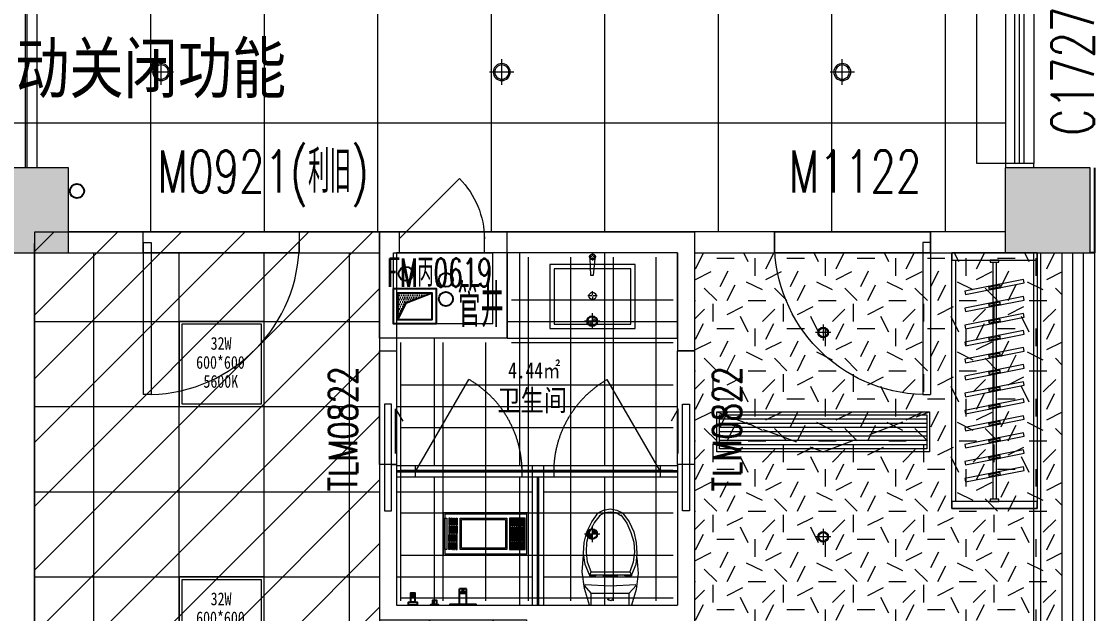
# Model space of a CAD drawing. Header units: millimetres. Extents: x 164760 to 3716174, y -1766400 to 11969.
# Drawn here: x 3570244 to 3577807, y -1641654 to -1637483 of the extents above; entities that cross this region are included whole.
import ezdxf

# ---------------------------------------------------------------- set-up
doc = ezdxf.new("R2010")
doc.units = ezdxf.units.MM
doc.header["$LTSCALE"] = 1000
doc.set_wipeout_variables(frame=1)
for name, pattern in [('DASH', [0.35, 0.25, -0.1]), ('DOT', [0.2, 0.1, -0.1]), ('DOTE', [2.42, 2, -0.2, 0.02, -0.2]), ('HIDDEN', [0.375, 0.25, -0.125, 0, 0])]:
    doc.linetypes.add(name, pattern=pattern)
doc.layers.get('0').update_dxf_attribs({"color": 253, "linetype": 'CONTINUOUS'})
for name, color, linetype, lineweight in [('COLUMN', 253, 'CONTINUOUS', 0), ('DOOR【门】', 253, 'CONTINUOUS', 0), ('FC-FLOOR【地材分格】', 253, 'CONTINUOUS', 0), ('FF-Door【门】', 253, 'CONTINUOUS', 0), ('FF-FIXT【洁具】', 253, 'CONTINUOUS', 0), ('FF-FURN【成品家具】', 253, 'CONTINUOUS', 0), ('FF-FURN【成品家私】', 253, 'CONTINUOUS', 0), ('FF-Text【平面文字】', 253, 'CONTINUOUS', 0), ('FF-Win【窗】', 253, 'CONTINUOUS', 0), ('MK【门槛线】', 253, 'CONTINUOUS', 0), ('PUB_HATCH', 253, 'CONTINUOUS', 0), ('RC-FCU【空调设备】', 253, 'CONTINUOUS', 0), ('RC-LIGHT【天花灯具】', 253, 'CONTINUOUS', 0), ('RC-Modelling【天花造型】', 253, 'CONTINUOUS', 0), ('RC-STR【天花细线】', 253, 'CONTINUOUS', 0), ('RC-Text【天花文字】', 253, 'CONTINUOUS', 0), ('TXT【平面空间文字】', 253, 'CONTINUOUS', 0), ('WALL', 253, 'CONTINUOUS', 0), ('Wall【墙体】', 253, 'CONTINUOUS', 0), ('Wall【新建墙】', 253, 'CONTINUOUS', 0), ('WINDOW', 253, 'CONTINUOUS', 0), ('Xline【辅助线】', 253, 'CONTINUOUS', 0)]:
    doc.layers.add(name, color=color, linetype=linetype, lineweight=lineweight)
for name, color, linetype in [('DIM_LEAD', 253, 'CONTINUOUS'), ('FF-FIXT', 253, 'CONTINUOUS'), ('SURFACE', 253, 'CONTINUOUS'), ('VPIPE-污水', 253, 'CONTINUOUS'), ('VPIPE-消防', 253, 'CONTINUOUS'), ('VPIPE-热给水', 253, 'CONTINUOUS'), ('VPIPE-给水', 253, 'CONTINUOUS'), ('WINDOW_TEXT', 253, 'CONTINUOUS'), ('填充', 253, 'CONTINUOUS'), ('洁具', 253, 'CONTINUOUS'), ('风道（排气道）', 253, 'CONTINUOUS')]:
    doc.layers.add(name, color=color, linetype=linetype)
doc.styles.add('-宋体', font='', dxfattribs={"width": 0.8})
doc.styles.add('_TCH_WINDOW', font='SIMPLEX', dxfattribs={"bigfont": 'GBCBIG'})
doc.styles.get("Standard").update_dxf_attribs({"font": 'GBENOR', "bigfont": 'GBCBIG'})
doc.styles.add('SUN', font='romans.shx', dxfattribs={"width": 0.8, "bigfont": 'hzdx.shx'})
doc.styles.add('宋体', font='', dxfattribs={"width": 0.7})
doc.styles.add('文字', font='')
doc.styles.get('-宋体').set_extended_font_data('SimSun')
doc.styles.get('宋体').set_extended_font_data('SimSun')
doc.styles.get('文字').set_extended_font_data('SimSun')

# ---------------------------------------------------------------- blocks, each defined once
blk = doc.blocks.new('$TCHSYS$WIN2D')
for p, q in [((-0.5, 0.5), (0.5, 0.5)), ((-0.5, 0.5), (-0.5, -0.5)), ((0.5, 0.1667), (-0.5, 0.1667)), ((0.5, -0.1667), (-0.5, -0.1667)), ((-0.5, -0.5), (0.5, -0.5))]:
    blk.add_line(p, q)
blk = doc.blocks.new('$WINLIB2D$00000005')
for p, q in [((-0.5, 0.5), (0.5, 0.5)), ((-0.5, 0.5), (-0.5, -0.5)), ((0.5, -0.5), (0.5, 0.5)), ((0.5, 0.1667), (-0.5, 0.1667)), ((0.5, 0), (-0.5, 0)), ((0.5, -0.1667), (-0.5, -0.1667)), ((-0.5, -0.5), (0.5, -0.5))]:
    blk.add_line(p, q)
blk = doc.blocks.new('海龙_0918165925')
at = {"layer": 'PUB_HATCH'}
for points in [[(39300, -9000), (39900, -9000), (39900, -8400), (39300, -8400)], [(46500, -9000), (47100, -9000), (47100, -8400), (46500, -8400)]]:
    blk.add_hatch(color=256, dxfattribs=at).paths.add_polyline_path(points)
at = {"layer": 'COLUMN'}
for p, q in [((39900, -8400), (39300, -8400)), ((39900, -9000), (39900, -8400)), ((47100, -8400), (46500, -8400)), ((46500, -8400), (46500, -9000)), ((47100, -9000), (47100, -8400)), ((39300, -9000), (39900, -9000)), ((46500, -9000), (47100, -9000))]:
    blk.add_line(p, q, dxfattribs=at)
blk = doc.blocks.new('$DorLib2D$00000001')
for p, q in [((0.45, 0.975), (0.5, 0.975)), ((0.45, 0), (0.45, 0.975)), ((0.5, 0), (0.5, 0.975)), ((0.5, 0), (0.45, 0))]:
    blk.add_line(p, q)
at = {"lineweight": 13}
blk.add_arc((0.475, 0), 0.975, 91.46928, 180, dxfattribs=at)
blk = doc.blocks.new('PQD')
at = {"layer": '填充'}
h = blk.add_hatch(dxfattribs=at)
h.set_pattern_fill('DOTS', color=256, scale=10, style=0)
h.paths.add_polyline_path([(517039.4, 222520.7), (516799.4, 222520.7), (516799.4, 222330.7), (516857.1, 222450.6)])
blk.add_lwpolyline([(516799.4, 222330.7), (516857.1, 222450.6), (517039.4, 222520.7)], dxfattribs=at)
at = {"layer": '风道（排气道）'}
for points in [[(516769.4, 222550.7), (517069.4, 222550.7), (517069.4, 222300.7), (516769.4, 222300.7)], [(516799.4, 222520.7), (517039.4, 222520.7), (517039.4, 222330.7), (516799.4, 222330.7)]]:
    blk.add_lwpolyline(points, close=True, dxfattribs=at)
blk = doc.blocks.new('$DorLib2D$00000114')
at = {"color": 0}
blk.add_line((0.5, 0), (-0.207, 0.707), dxfattribs=at)
blk.add_arc((0.5, 0), 1, 135, 180, dxfattribs=at)
blk = doc.blocks.new('ZL_08130967')
at = {"layer": 'WINDOW'}
for p, q in [((-300, -374.3), (300, -374.3)), ((-300, -374.3), (-300, -524.3)), ((300, -524.3), (300, -374.3)), ((-300, -524.3), (300, -524.3))]:
    blk.add_line(p, q, dxfattribs=at)
at = {"layer": 'WINDOW', "xscale": -600, "yscale": 600, "zscale": -600}
blk.add_blockref('$DorLib2D$00000114', (0, -424.3), dxfattribs=at)
blk = doc.blocks.new('ZL_08155714')
at = {"layer": 'VPIPE-污水'}
blk.add_circle((-129.2, -712), 50, dxfattribs=at)
at = {"layer": 'VPIPE-热给水'}
blk.add_circle((153.9, -888.5), 50, dxfattribs=at)
at = {"layer": 'VPIPE-给水'}
blk.add_circle((153.9, -754.4), 50, dxfattribs=at)
at = {"layer": 'WALL'}
for p, q in [((-314.6, -1164.9), (-314.6, -414.9)), ((-314.6, -414.9), (585.4, -414.9)), ((585.4, -1164.9), (585.4, -414.9)), ((-214.6, -1064.9), (-214.6, -564.9)), ((-214.6, -564.9), (485.4, -564.9)), ((485.4, -1064.9), (485.4, -564.9)), ((485.4, -1064.9), (-214.6, -1064.9)), ((585.4, -1164.9), (-314.6, -1164.9))]:
    blk.add_line(p, q, dxfattribs=at)
at = {"layer": 'WINDOW'}
for p, q in [((-175.1, -414.9), (424.9, -414.9)), ((-175.1, -414.9), (-175.1, -564.9)), ((424.9, -564.9), (424.9, -414.9)), ((-175.1, -564.9), (424.9, -564.9))]:
    blk.add_line(p, q, dxfattribs=at)
at = {"layer": 'DOOR【门】', "rotation": 359.9999999999407}
blk.add_blockref('ZL_08130967', (124.9, -40.7), dxfattribs=at)
at = {"layer": '洁具'}
blk.add_blockref('PQD', (-516984, -223365.7), dxfattribs=at)
at = {"layer": 'TXT【平面空间文字】', "color": 3, "ltscale": 100, "style": 'SUN', "width": 0.6}
blk.add_text('FM丙0619', height=200, dxfattribs=at).set_placement((-262.7, -802.7, 0))
at = {"layer": 'TXT【平面空间文字】', "width": 0.75}
blk.add_text('管井', height=300, dxfattribs=at).set_placement((236.4, -1085.3))
blk = doc.blocks.new('A$C5D954283')
at = {"color": 8}
for p, q in [((0, 532.1), (0, 509.5)), ((-4, 505.5), (-26.2, 505.5)), ((0, 501.5), (0, 478.5)), ((25.8, 505.5), (4, 505.5)), ((-5, 230), (-32.8, 230)), ((0, 235.1), (0, 263.8)), ((32.3, 230), (5, 230)), ((0, 225), (0, 196.3))]:
    blk.add_line(p, q, dxfattribs=at)
at = {"color": 0, "linetype": 'Continuous'}
for p, q in [((-11.2, 374.3), (-17.5, 495.5)), ((15.1, 492.2), (4.8, 374.3)), ((4.8, 374.3), (-11.2, 374.3))]:
    blk.add_line(p, q, dxfattribs=at)
at = {"color": 8, "ltscale": 1000, "const_width": 0.448}
blk.add_lwpolyline([(0, 505.7, -1), (0, 505.3, -1)], format="xyb", close=True, dxfattribs=at)
at = {"color": 0, "linetype": 'Continuous'}
blk.add_lwpolyline([(300, 0), (300, 450), (-300, 450), (-300, 0)], close=True, dxfattribs=at)
at = {"color": 8}
blk.add_lwpolyline([(270, 30), (270, 420), (-270, 420), (-270, 30)], close=True, dxfattribs=at)
at = {"color": 8, "const_width": 0.84}
blk.add_lwpolyline([(0.1, 230.5, -1), (0.1, 229.6, -1)], format="xyb", close=True, dxfattribs=at)
at = {"color": 0, "linetype": 'Continuous'}
blk.add_circle((0, 505.5), 20.2, dxfattribs=at)
at = {"color": 8}
for centre, radius in [((0.3, 505.7), 16.3), ((0, 230), 25.2)]:
    blk.add_circle(centre, radius, dxfattribs=at)
blk = doc.blocks.new('ZL_08127082')
at = {"layer": 'FF-FIXT【洁具】'}
for p, q in [((-184.1, -108.8), (-150.6, 0)), ((146.4, 0), (-150.6, 0)), ((-133.9, 0), (-133.9, -83.7)), ((133.9, 0), (133.9, -83.7)), ((146.4, 0), (179.9, -117.1)), ((-20.9, -37.7), (-16.7, -33.5)), ((-20.9, -41.8), (-20.9, -37.7)), ((-16.7, -46), (-20.9, -41.8)), ((-16.7, -33.5), (-12.6, -33.5)), ((-12.6, -50.2), (-16.7, -46)), ((-12.6, -33.5), (-4.2, -29.3)), ((4.2, -50.2), (-12.6, -50.2)), ((-4.2, -29.3), (4.2, -33.5)), ((4.2, -33.5), (12.6, -33.5)), ((12.6, -46), (4.2, -50.2)), ((12.6, -33.5), (16.7, -37.7)), ((16.7, -41.8), (12.6, -46)), ((16.7, -37.7), (16.7, -41.8)), ((-196.6, -221.7), (-184.1, -108.8)), ((-133.9, -83.7), (-184.1, -138.1)), ((-179.9, -142.2), (0, -133.9)), ((133.9, -83.7), (-133.9, -83.7)), ((0, -133.9), (0, -138.1)), ((0, -133.9), (175.7, -142.2)), ((133.9, -83.7), (179.9, -138.1)), ((184.1, -133.9), (175.7, -142.2)), ((179.9, -117.1), (196.6, -234.3)), ((184.1, -125.5), (184.1, -133.9)), ((-188.3, -334.7), (-196.6, -221.7)), ((-179.9, -284.5), (-150.6, -213.4)), ((-150.6, -205), (-104.6, -205)), ((-150.6, -213.4), (-150.6, -205)), ((-138.1, -234.3), (-150.6, -213.4)), ((146.4, -213.4), (-150.6, -213.4)), ((-104.6, -205), (-104.6, -213.4)), ((-50.2, -213.4), (-50.2, -200.8)), ((-50.2, -200.8), (46, -200.8)), ((46, -213.4), (-50.2, -213.4)), ((46, -200.8), (46, -213.4)), ((100.4, -205), (100.4, -213.4)), ((146.4, -205), (100.4, -205)), ((133.9, -234.3), (146.4, -213.4)), ((146.4, -213.4), (146.4, -205)), ((146.4, -213.4), (175.7, -284.5)), ((-188.3, -364), (-179.9, -284.5)), ((-171.5, -372.3), (-163.2, -301.2)), ((-163.2, -301.2), (-138.1, -234.3)), ((133.9, -234.3), (-138.1, -234.3)), ((133.9, -234.3), (159, -301.2)), ((159, -301.2), (167.3, -372.3)), ((175.7, -284.5), (188.3, -364)), ((196.6, -234.3), (188.3, -351.4)), ((-184.1, -439.3), (-188.3, -364)), ((-167.3, -443.4), (-171.5, -372.3)), ((167.3, -372.3), (163.2, -443.4)), ((188.3, -364), (184.1, -439.3)), ((-167.3, -514.6), (-184.1, -439.3)), ((-146.4, -510.4), (-167.3, -443.4)), ((163.2, -443.4), (146.4, -510.4)), ((184.1, -439.3), (163.2, -514.6)), ((-133.9, -585.7), (-167.3, -514.6)), ((-117.1, -577.3), (-146.4, -510.4)), ((146.4, -510.4), (113, -577.3)), ((163.2, -514.6), (129.7, -585.7)), ((-87.9, -648.4), (-133.9, -585.7)), ((-75.3, -635.9), (-117.1, -577.3)), ((113, -577.3), (71.1, -631.7)), ((129.7, -585.7), (83.7, -648.4)), ((-46, -669.4), (-87.9, -648.4)), ((-41.8, -652.6), (-75.3, -631.7)), ((0, -677.7), (-46, -669.4)), ((0, -656.8), (-41.8, -652.6)), ((37.7, -652.6), (0, -656.8)), ((46, -669.4), (0, -677.7)), ((75.3, -631.7), (37.7, -652.6)), ((83.7, -648.4), (46, -669.4))]:
    blk.add_line(p, q, dxfattribs=at)
blk = doc.blocks.new('ZL_08123655')
at = {"layer": 'FF-FIXT【洁具】'}
for p, q in [((-184.1, -138.1), (-188.3, -129.7)), ((-179.9, -142.2), (-184.1, -138.1))]:
    blk.add_line(p, q, dxfattribs=at)
at = {"layer": 'DIM_LEAD'}
blk.add_blockref('ZL_08127082', (0, 0), dxfattribs=at)
blk = doc.blocks.new('DOORBLK101')
at = {"layer": 'FF-Door【门】'}
blk.add_line((-0.5, 0), (0, 0.866), dxfattribs=at)
at = {"layer": 'FF-Door【门】', "color": 8, "linetype": 'HIDDEN', "ltscale": 15}
blk.add_arc((-0.5, 0), 1, 0, 60, dxfattribs=at)
blk = doc.blocks.new('ZL_0317145799')
at = {"layer": 'RC-FCU【空调设备】'}
h = blk.add_hatch(dxfattribs=at)
h.set_pattern_fill('_USER', color=8, scale=30, pattern_type=0)
h.set_pattern_definition([(0, (-5926276.942, -1197962.362), (0, 30), [])])
h.paths.add_polyline_path([(730, -260), (730, -20), (-730, -20), (-730, -260)])
blk.add_lwpolyline([(-750, -280), (-750, 0), (750, 0), (750, -280)], close=True, dxfattribs=at)
at = {"layer": 'RC-FCU【空调设备】', "color": 8, "linetype": 'DASH'}
blk.add_lwpolyline([(-750, 0), (0, -280), (750, 0)], dxfattribs=at)
at = {"layer": 'RC-FCU【空调设备】', "color": 8}
blk.add_lwpolyline([(-730, -260), (-730, -20), (730, -20), (730, -260)], close=True, dxfattribs=at)
blk = doc.blocks.new('圆形筒灯')
at = {"color": 251, "linetype": 'DOTE', "ltscale": 43.504693}
blk.add_line((0, 90.6), (0, -90.6), dxfattribs=at)
at = {"color": 251, "linetype": 'DOTE', "ltscale": 41.297046}
blk.add_line((86, 0), (-86, 0), dxfattribs=at)
blk.add_ellipse((0, 0), major_axis=(-42.4, 42.4), ratio=1, start_param=2.355868237233172, end_param=8.639053544412757)
at = {"color": 251}
blk.add_ellipse((0, 0), major_axis=(35.4, 35.4), ratio=1, start_param=5.49871431692557, end_param=11.78189962410516, dxfattribs=at)
blk = doc.blocks.new('ZL_0603125599')
at = {"layer": 'RC-Modelling【天花造型】'}
blk.add_lwpolyline([(-133, 653.5), (966.9, 653.5), (966.9, 503.5), (-133, 503.5)], close=True, dxfattribs=at)
at = {"layer": 'RC-FCU【空调设备】'}
blk.add_blockref('ZL_0317145799', (210, -616.8), dxfattribs=at)
at = {"layer": 'RC-LIGHT【天花灯具】', "xscale": 0.625, "yscale": 0.625, "zscale": 0.625}
for p in [(210, -56.6), (210, -1496.8)]:
    blk.add_blockref('圆形筒灯', p, dxfattribs=at)
blk = doc.blocks.new('防雾筒灯')
at = {"ltscale": 30}
h = blk.add_hatch(dxfattribs=at)
h.set_pattern_fill('DOTS', color=251, scale=3)
h.set_pattern_definition([(0, (-62.322, -46.6336), (2.38125, 4.7625), [0, -4.7625])])
edge = h.paths.add_edge_path()
edge.add_ellipse((0, 0), major_axis=(35.4, 35.4), ratio=1, start_angle=315, end_angle=405)
edge.add_line((0, 50), (0, 0))
edge.add_line((0, 0), (50, 0))
edge = h.paths.add_edge_path()
edge.add_line((0, 0), (-50, 0))
edge.add_ellipse((0, 0), major_axis=(35.4, 35.4), ratio=1, start_angle=495, end_angle=225)
edge.add_line((0, -50), (0, 0))
at = {"color": 251, "linetype": 'DOTE', "ltscale": 43.504693}
blk.add_line((0, 91), (0, -91), dxfattribs=at)
at = {"color": 251, "linetype": 'DOTE', "ltscale": 41.297046}
blk.add_line((86, 0), (-86, 0), dxfattribs=at)
blk.add_ellipse((0, 0), major_axis=(-42.4, 42.4), ratio=1, start_param=2.355868237233172, end_param=8.639053544412757)
at = {"color": 251}
blk.add_ellipse((0, 0), major_axis=(35.4, 35.4), ratio=1, start_param=5.49871431692557, end_param=11.78189962410516, dxfattribs=at)
blk = doc.blocks.new('ERTERT')
at = {"color": 8}
for points in [[(15709.5, 8032.6), (15759.4, 8032.6), (15759.4, 8026.5), (15709.5, 8026.5)], [(15709.5, 8019.5), (15759.4, 8019.5), (15759.4, 8013.4), (15709.5, 8013.4)], [(15709.6, 8061.8), (15930.2, 8061.8), (15930.2, 8046.6), (15709.6, 8046.6)], [(15766.4, 8032.6), (15816.3, 8032.6), (15816.3, 8026.5), (15766.4, 8026.5)], [(15766.4, 8019.5), (15816.3, 8019.5), (15816.3, 8013.4), (15766.4, 8013.4)], [(15873.3, 8032.6), (15823.3, 8032.6), (15823.3, 8026.5), (15873.3, 8026.5)], [(15873.3, 8019.5), (15823.3, 8019.5), (15823.3, 8013.4), (15873.3, 8013.4)], [(15930.2, 8032.6), (15880.3, 8032.6), (15880.3, 8026.5), (15930.2, 8026.5)], [(15930.2, 8019.5), (15880.3, 8019.5), (15880.3, 8013.4), (15930.2, 8013.4)], [(15709.5, 8000.3), (15759.4, 8000.3), (15759.4, 8006.4), (15709.5, 8006.4)], [(15709.5, 7987.2), (15759.4, 7987.2), (15759.4, 7993.3), (15709.5, 7993.3)], [(15709.5, 7974.2), (15759.4, 7974.2), (15759.4, 7980.2), (15709.5, 7980.2)], [(15709.5, 7952.9), (15930.2, 7952.9), (15930.2, 7624.2), (15709.5, 7624.2)], [(15766.4, 8000.3), (15816.3, 8000.3), (15816.3, 8006.4), (15766.4, 8006.4)], [(15766.4, 7987.2), (15816.3, 7987.2), (15816.3, 7993.3), (15766.4, 7993.3)], [(15766.4, 7974.2), (15816.3, 7974.2), (15816.3, 7980.2), (15766.4, 7980.2)], [(15873.3, 8000.3), (15823.3, 8000.3), (15823.3, 8006.4), (15873.3, 8006.4)], [(15873.3, 7987.2), (15823.3, 7987.2), (15823.3, 7993.3), (15873.3, 7993.3)], [(15873.3, 7974.2), (15823.3, 7974.2), (15823.3, 7980.2), (15873.3, 7980.2)], [(15930.2, 8000.3), (15880.3, 8000.3), (15880.3, 8006.4), (15930.2, 8006.4)], [(15930.2, 7987.2), (15880.3, 7987.2), (15880.3, 7993.3), (15930.2, 7993.3)], [(15930.2, 7974.2), (15880.3, 7974.2), (15880.3, 7980.2), (15930.2, 7980.2)], [(15709.5, 7495.6), (15930.2, 7495.6), (15930.2, 7604.2), (15709.5, 7604.2)], [(15714.5, 7599.2), (15763.3, 7599.2), (15763.3, 7592.2), (15714.5, 7592.2)], [(15714.5, 7586), (15763.3, 7586), (15763.3, 7579), (15714.5, 7579)], [(15714.5, 7572.1), (15763.3, 7572.1), (15763.3, 7565.1), (15714.5, 7565.1)], [(15767.9, 7599.2), (15816.7, 7599.2), (15816.7, 7592.2), (15767.9, 7592.2)], [(15767.9, 7586), (15816.7, 7586), (15816.7, 7579), (15767.9, 7579)], [(15767.9, 7572.1), (15816.7, 7572.1), (15816.7, 7565.1), (15767.9, 7565.1)], [(15821.2, 7599.2), (15870, 7599.2), (15870, 7592.2), (15821.2, 7592.2)], [(15821.2, 7586), (15870, 7586), (15870, 7579), (15821.2, 7579)], [(15821.2, 7572.1), (15870, 7572.1), (15870, 7565.1), (15821.2, 7565.1)], [(15876.4, 7599.2), (15925.2, 7599.2), (15925.2, 7592.2), (15876.4, 7592.2)], [(15876.4, 7586), (15925.2, 7586), (15925.2, 7579), (15876.4, 7579)], [(15876.4, 7572.1), (15925.2, 7572.1), (15925.2, 7565.1), (15876.4, 7565.1)], [(15714.5, 7558.9), (15763.3, 7558.9), (15763.3, 7551.9), (15714.5, 7551.9)], [(15714.5, 7545.5), (15763.3, 7545.5), (15763.3, 7538.5), (15714.5, 7538.5)], [(15714.5, 7532.6), (15763.3, 7532.6), (15763.3, 7525.6), (15714.5, 7525.6)], [(15714.5, 7520.4), (15763.3, 7520.4), (15763.3, 7513.4), (15714.5, 7513.4)], [(15714.5, 7507.6), (15763.3, 7507.6), (15763.3, 7500.6), (15714.5, 7500.6)], [(15767.9, 7558.9), (15816.7, 7558.9), (15816.7, 7551.9), (15767.9, 7551.9)], [(15767.9, 7545.5), (15816.7, 7545.5), (15816.7, 7538.5), (15767.9, 7538.5)], [(15767.9, 7532.6), (15816.7, 7532.6), (15816.7, 7525.6), (15767.9, 7525.6)], [(15767.9, 7520.4), (15816.7, 7520.4), (15816.7, 7513.4), (15767.9, 7513.4)], [(15767.9, 7507.6), (15816.7, 7507.6), (15816.7, 7500.6), (15767.9, 7500.6)], [(15821.2, 7558.9), (15870, 7558.9), (15870, 7551.9), (15821.2, 7551.9)], [(15821.2, 7545.5), (15870, 7545.5), (15870, 7538.5), (15821.2, 7538.5)], [(15821.2, 7532.6), (15870, 7532.6), (15870, 7525.6), (15821.2, 7525.6)], [(15821.2, 7520.4), (15870, 7520.4), (15870, 7513.4), (15821.2, 7513.4)], [(15821.2, 7507.6), (15870, 7507.6), (15870, 7500.6), (15821.2, 7500.6)], [(15876.4, 7558.9), (15925.2, 7558.9), (15925.2, 7551.9), (15876.4, 7551.9)], [(15876.4, 7545.5), (15925.2, 7545.5), (15925.2, 7538.5), (15876.4, 7538.5)], [(15876.4, 7532.6), (15925.2, 7532.6), (15925.2, 7525.6), (15876.4, 7525.6)], [(15876.4, 7520.4), (15925.2, 7520.4), (15925.2, 7513.4), (15876.4, 7513.4)], [(15876.4, 7507.6), (15925.2, 7507.6), (15925.2, 7500.6), (15876.4, 7500.6)]]:
    blk.add_lwpolyline(points, close=True, dxfattribs=at)
at = {"color": 250}
blk.add_lwpolyline([(15719.5, 7942.9), (15920.2, 7942.9), (15920.2, 7634.2), (15719.5, 7634.2)], close=True, dxfattribs=at)
at = {"layer": 'RC-LIGHT【天花灯具】'}
for points in [[(15668.9, 7471.8), (15968.9, 7471.8), (15968.9, 8071.8), (15668.9, 8071.8)], [(15678.9, 7481.8), (15958.9, 7481.8), (15958.9, 8061.8), (15678.9, 8061.8)]]:
    blk.add_lwpolyline(points, close=True, dxfattribs=at)
blk = doc.blocks.new('ZL_12085679')
at = {"layer": 'RC-LIGHT【天花灯具】'}
blk.add_lwpolyline([(300, 0), (-300, 0), (-300, -600), (300, -600)], close=True, dxfattribs=at)
at = {"layer": 'RC-LIGHT【天花灯具】', "color": 8}
blk.add_lwpolyline([(280, -20), (-280, -20), (-280, -580), (280, -580)], close=True, dxfattribs=at)
at = {"layer": 'RC-LIGHT【天花灯具】', "style": '文字', "width": 0.8}
for s, p in [('32W', (-78, -199)), ('600*600', (-180.2, -332.9)), ('5600K', (-128.7, -466.8))]:
    blk.add_text(s, height=90, dxfattribs=at).set_placement(p)
blk = doc.blocks.new('A$C78EA0098')
at = {"color": 33, "linetype": 'Continuous'}
for p, q in [((47, 353.8), (90, 353.8)), ((68.5, 375.3), (68.5, 332.3))]:
    blk.add_line(p, q, dxfattribs=at)
for p, q in [((5, 25, 0), (81, 25, 0)), ((81, -25, 0), (81, 25, 0)), ((81, 20, 0), (88, 20, 0)), ((84, 25, 0), (114, 25, 0)), ((84, 20, 0), (84, 25, 0)), ((114, -25, 0), (114, 25, 0)), ((5, -25, 0), (81, -25, 0)), ((81, -20, 0), (88, -20, 0)), ((84, -25, 0), (84, -20, 0)), ((84, -25, 0), (114, -25, 0))]:
    blk.add_line(p, q)
for points in [[(0, 383.8), (20, 383.8), (20, 323.8), (0, 323.8)], [(20, 368.8), (85, 368.8), (85, 338.8), (20, 338.8)], [(0, 226), (3, 226), (3, 174), (0, 174)], [(3, 212.5), (33.5, 212.5), (33.5, 187.5), (3, 187.5)], [(0, 90), (5, 90), (5, -90), (0, -90)]]:
    blk.add_lwpolyline(points, close=True)
for centre, radius in [((68.5, 353.8), 11.5), ((104, 0, 0), 5)]:
    blk.add_circle(centre, radius, dxfattribs=at)
blk.add_arc((57.8, 0, 0), 36.3, 316.39718, 43.60282)

msp = doc.modelspace()

# ---------------------------------------------------------------- hatches: boundary and pattern name
at = {"layer": 'FC-FLOOR【地材分格】'}
h = msp.add_hatch(dxfattribs=at)
h.set_pattern_fill('_USER', color=256, scale=800, double=1, pattern_type=0)
h.set_pattern_definition([(0, (3778355.65, -1406196.8), (0, 800), []), (90, (3778355.65, -1406196.8), (-800, 5e-14), [])])
h.paths.add_polyline_path([(3577178.4, -1636714.2), (3575935.2, -1636714.2), (3573976.9, -1636714.2), (3573376.9, -1636714.2), (3572826.9, -1636714.2), (3571326.9, -1636713.4), (3571326.9, -1636714.2), (3570576.9, -1636714.2), (3569976.9, -1636714.2), (3569576.9, -1636714.2), (3568476.9, -1636714.2), (3565041.8, -1636714.2), (3563941.8, -1636714.2), (3561222.8, -1636714.2), (3560122.8, -1636714.2), (3559398.8, -1636714.2), (3559398.8, -1630414.2), (3559376.9, -1630414.2), (3556176.9, -1630414.2), (3556176.9, -1630714.2), (3556176.9, -1633165.3), (3556176.9, -1633914.2), (3556176.9, -1635014.2), (3556176.9, -1635764.2), (3556176.9, -1636714.2), (3556026.9, -1636714.2), (3556026.9, -1636564.2), (3556026.9, -1636714.2), (3555226.9, -1636714.2), (3555226.9, -1636564.2), (3555226.9, -1636714.2), (3555151.9, -1636714.2), (3554926.9, -1636714.2), (3554926.9, -1636564.2), (3555076.9, -1636564.2), (3555076.9, -1636714.2), (3553476.9, -1636714.2), (3553476.9, -1636715.3), (3551751.9, -1636715.3), (3551751.9, -1636715.3), (3550851.9, -1636715.3), (3548752, -1636715.3), (3548752, -1636865.5), (3548602, -1636865.5), (3548602, -1636715.3), (3548601.9, -1630714.2), (3548376.9, -1630714.2), (3548376.9, -1630414.2), (3545176.9, -1630414.2), (3544976.9, -1630414.2), (3541776.9, -1630414.2), (3541776.9, -1630714.2), (3541176.9, -1630714.2), (3541176.9, -1630414.2), (3537976.9, -1630414.2), (3537776.9, -1630414.2), (3534576.9, -1630414.2), (3534576.9, -1630714.2), (3534126.9, -1630714.2), (3534126.9, -1632064.1), (3534136.9, -1632064.1), (3534136.9, -1632814.2), (3536676.9, -1632814.2), (3536676.9, -1633164.2), (3536676.9, -1635764.2), (3536676.9, -1636714.2), (3536426.9, -1636714.2), (3534126.9, -1636714.2), (3533976.9, -1636714.2), (3533976.9, -1635764.2), (3533976.9, -1635014.2), (3533976.9, -1633914.2), (3533976.9, -1633164.2), (3533976.9, -1632889.2), (3533976.9, -1630714.2), (3533976.9, -1630414.2), (3530751.9, -1630414.2), (3530751.9, -1636714.2), (3530359.9, -1636714.2), (3529259.9, -1636714.2), (3521433.8, -1636714.2), (3520335.5, -1636714.2), (3520176.9, -1636714.2), (3519576.9, -1636714.2), (3518826.9, -1636714.2), (3518826.9, -1636713), (3517326.9, -1636713), (3517326.9, -1636714.2), (3516776.9, -1636714.2), (3516176.9, -1636714.2), (3516076.9, -1636714.2), (3514976.9, -1636714.2), (3513576.9, -1636714.2), (3513576.9, -1636714.2), (3512526.9, -1636714.2), (3512526.9, -1636714.2), (3509827.2, -1636714.2), (3508327.2, -1636714.2), (3507802.2, -1636714.2), (3507626.9, -1636714.2), (3505326.9, -1636714.2), (3505176.9, -1636714.2), (3505176.9, -1635764.2), (3505176.9, -1635014.2), (3505176.9, -1633914.2), (3505176.9, -1633164.2), (3505176.9, -1632889.2), (3505176.9, -1630714.2), (3505176.9, -1630414.2), (3501951.9, -1630414.2), (3501951.9, -1636714.2), (3501649.1, -1636714.2), (3500552.4, -1636714.2), (3492635.5, -1636714.2), (3491535.5, -1636714.2), (3491376.9, -1636714.2), (3490776.9, -1636714.2), (3490026.9, -1636714.2), (3488526.9, -1636714.2), (3487976.9, -1636714.2), (3487376.9, -1636714.2), (3487326.9, -1636714.2), (3486326.9, -1636714.2), (3485176.9, -1636714.2), (3484176.9, -1636714.2), (3484176.9, -1636744.2), (3484176.9, -1638484.2), (3484176.9, -1639114.2), (3483776.9, -1639114.2), (3483776.9, -1639665.4), (3484440.4, -1639665.4), (3485940.4, -1639665.4), (3486140.4, -1639665.4), (3486140.4, -1638964.2), (3490776.9, -1638964.2), (3490776.9, -1638514.2), (3491376.9, -1638514.2), (3491376.9, -1638964.2), (3496151.9, -1638964.2), (3496151.9, -1639665.4), (3496351.9, -1639665.4), (3497851.9, -1639665.4), (3498201.9, -1639665.4), (3498201.9, -1639114.2), (3497976.9, -1639114.2), (3497976.9, -1638514.2), (3498576.9, -1638514.2), (3498576.9, -1638964.2), (3499525.2, -1638964.2), (3501025.2, -1638964.2), (3505176.9, -1638964.2), (3505176.9, -1638514.2), (3505776.9, -1638514.2), (3505776.9, -1638964.2), (3509765.2, -1638964.2), (3511265.2, -1638964.2), (3512376.9, -1638964.2), (3512376.9, -1638514.2), (3512976.9, -1638514.2), (3512976.9, -1638964.2), (3514106.7, -1638964.2), (3515606.7, -1638964.2), (3519576.9, -1638964.2), (3519576.9, -1638514.2), (3520176.9, -1638514.2), (3520176.9, -1638964.2), (3524402.6, -1638964.2), (3525902.6, -1638964.2), (3526776.9, -1638964.2), (3526776.9, -1638514.2), (3527376.9, -1638514.2), (3527376.9, -1638964.2), (3528210, -1638964.2), (3529710, -1638964.2), (3533976.9, -1638964.2), (3533976.9, -1638514.2), (3534576.9, -1638514.2), (3534576.9, -1638964.2), (3537876.9, -1638964.2), (3538648.3, -1638964.2), (3540148.3, -1638964.2), (3541176.9, -1638964.2), (3541176.9, -1638514.2), (3541776.9, -1638514.2), (3541776.9, -1638964.2), (3544326.9, -1638964.2), (3545826.9, -1638964.2), (3548376.9, -1638964.2), (3548376.9, -1638514.2), (3548602, -1638514.2), (3548602, -1638365.5), (3548752, -1638365.5), (3548752, -1638514.2), (3548976.9, -1638514.2), (3548976.9, -1638964.2), (3549079.2, -1638964.2), (3549079.2, -1638964.2), (3549981.8, -1638964.2), (3554572, -1638964.2), (3554572, -1638964.2), (3555474.6, -1638964.2), (3555576.9, -1638964.2), (3555576.9, -1638514.2), (3556176.9, -1638514.2), (3556176.9, -1638964.2), (3556275, -1638964.2), (3556275, -1638964.2), (3557175, -1638964.2), (3561151.4, -1638964.2), (3562251.4, -1638964.2), (3562776.9, -1638964.2), (3562776.9, -1638514.2), (3563376.9, -1638514.2), (3563376.9, -1638964.2), (3563902.5, -1638964.2), (3565002.5, -1638964.2), (3568351.4, -1638964.2), (3569451.4, -1638964.2), (3569976.9, -1638964.2), (3569976.9, -1638514.2), (3570576.9, -1638514.2), (3570576.9, -1638964.2), (3575551.4, -1638964.2), (3576651.4, -1638964.2), (3577176.9, -1638964.2), (3577176.9, -1638484.2), (3577178.4, -1638484.2)])
h = msp.add_hatch(dxfattribs=at)
h.set_pattern_fill('_USER', color=256, scale=600, double=1, pattern_type=0)
h.set_pattern_definition([(0, (3778355.65, -1406196.8), (0, 600), []), (90, (3778355.65, -1406196.8), (-600, 4e-14), [])])
h.paths.add_polyline_path([(3574866.9, -1640694.4), (3573923.4, -1640694.4), (3573923.4, -1641594.4), (3574866.9, -1641594.4)])
h.paths.add_polyline_path([(3573843.4, -1640694.4), (3572886.9, -1640694.4), (3572886.9, -1641594.4), (3573843.4, -1641594.4)])
h.paths.add_polyline_path([(3574866.9, -1639803.3), (3574866.9, -1639114.2), (3573666.9, -1639114.2), (3573666.9, -1639714.2), (3572886.9, -1639714.2), (3572886.9, -1639803.3), (3572886.9, -1640603.3), (3572886.9, -1640614.4), (3574866.9, -1640614.4), (3574866.9, -1640603.3)])
h = msp.add_hatch(dxfattribs=at)
h.set_pattern_fill('DD地毯1SC500', color=256, scale=495, double=1, pattern_type=2)
h.set_pattern_definition([(0, (3266486.35, -1418678.75), (495, 495), [123.75, -371.25]), (0, (3266758.6, -1418381.75), (495, 495), [123.75, -371.25]), (90, (3266535.85, -1418505.5), (-495, 495), [123.75, -371.25]), (90, (3266733.85, -1418332.25), (-495, 495), [123.75, -371.25]), (45, (3266585.35, -1418332.25), (0, 495), [123.75, -576.2857]), (135, (3266758.6, -1418678.75), (-495, 5e-14), [123.75, -576.2857]), (26.56505, (3266610.1, -1418530.25), (495, -2e-06), [123.75, -983.10365]), (26.56505, (3266832.85, -1418282.75), (495, -2e-06), [123.75, -983.10365]), (63.43495, (3266832.85, -1418678.75), (-2e-06, 495), [123.75, -983.10365]), (63.43495, (3266610.1, -1418456), (-2e-06, 495), [123.75, -983.10365]), (63.43495, (3266783.35, -1418579.75), (-2e-06, 495), [123.75, -983.10365]), (116.56505, (3266486.35, -1418406.5), (2e-06, 495), [123.75, -983.10365]), (153.43495, (3266585.35, -1418604.5), (-495, -2e-06), [123.75, -983.10365])])
h.paths.add_polyline_path([(3577576.9, -1639114.2), (3577176.9, -1639114.2), (3576651.4, -1639114.2), (3575551.4, -1639114.2), (3574986.9, -1639114.2), (3574986.9, -1639803.3), (3574986.9, -1640603.3), (3574986.9, -1641714.4), (3573952.9, -1641714.4), (3573952.9, -1646314.2), (3573976.9, -1646314.2), (3573976.9, -1646414.2), (3574926.9, -1646414.2), (3576126.9, -1646414.2), (3577176.9, -1646414.2), (3577176.9, -1646014.2), (3577576.9, -1646014.2)])
at = {"layer": 'RC-STR【天花细线】'}
h = msp.add_hatch(dxfattribs=at)
h.set_pattern_fill('_USER', color=256, scale=300, double=1, pattern_type=0)
h.set_pattern_definition([(0, (3574116.92, -1639744.16), (0, 300), []), (90, (3574116.92, -1639744.16), (-300, 2e-14), [])])
h.paths.add_polyline_path([(3574836.9, -1639144.2), (3573696.9, -1639144.2), (3573696.9, -1639744.2), (3572916.9, -1639744.2), (3572916.9, -1641564.4), (3574836.9, -1641564.4)])
at = {"layer": 'WALL', "ltscale": 10}
h = msp.add_hatch(dxfattribs=at)
h.set_pattern_fill('ANSI31', color=256, scale=100)
h.set_pattern_definition([(45, (3553763.06, -1646246.44), (-224.5064, 224.5064), [])])
h.paths.add_polyline_path([(3573802.9, -1641699.4), (3572768, -1641699.4), (3572768, -1638964.2), (3570337.9, -1638964.2), (3570337.9, -1646246.4), (3573802.9, -1646231.4)])

# ---------------------------------------------------------------- linework, layer by layer
at = {"layer": 'DOOR【门】'}
for p, q in [((3577426.9, -1639114.2), (3577426.9, -1646014.2)), ((3577576.9, -1639114.2), (3577576.9, -1646014.2))]:
    msp.add_line(p, q, dxfattribs=at)
at = {"layer": 'FC-FLOOR【地材分格】', "color": 3}
for points in [[(3572202.5, -1639114.2), (3571102.5, -1639114.2), (3571102.5, -1638964.2), (3572202.5, -1638964.2)], [(3576651.4, -1638964.2), (3575551.4, -1638964.2), (3575551.4, -1639114.2), (3576651.4, -1639114.2)], [(3572766.9, -1639803.3), (3572886.9, -1639803.3), (3572886.9, -1640603.3), (3572766.9, -1640603.3)], [(3574866.9, -1639803.3), (3574986.9, -1639803.3), (3574986.9, -1640603.3), (3574866.9, -1640603.3)]]:
    msp.add_lwpolyline(points, close=True, dxfattribs=at)
at = {"layer": 'FF-FURN【成品家具】'}
for points in [[(3577401.9, -1639164.2), (3577401.9, -1639114.2), (3576801.9, -1639114.2), (3576801.9, -1639164.2)], [(3577401.9, -1639114.2), (3577401.9, -1640914.2), (3576801.9, -1640914.2), (3576801.9, -1639114.2)], [(3577131.9, -1639179.2), (3577131.9, -1639164.2), (3577071.9, -1639164.2), (3577071.9, -1639179.2)], [(3576801.9, -1640864.2), (3576801.9, -1640914.2), (3577401.9, -1640914.2), (3577401.9, -1640864.2)], [(3577071.9, -1640849.2), (3577071.9, -1640864.2), (3577131.9, -1640864.2), (3577131.9, -1640849.2)], [(3577071.9, -1640849.2), (3577071.9, -1640864.2), (3577131.9, -1640864.2), (3577131.9, -1640849.2)]]:
    msp.add_lwpolyline(points, close=True, dxfattribs=at)
for points in [[(3576826.9, -1639164.2), (3576826.9, -1640864.2)], [(3577376.9, -1639164.2), (3577376.9, -1640864.2)]]:
    msp.add_lwpolyline(points, dxfattribs=at)
at = {"layer": 'FF-FURN【成品家具】', "ltscale": 0.006}
for points in [[(3577089.4, -1639179.2), (3577089.4, -1640849.2)], [(3577114.4, -1639179.2), (3577114.4, -1640849.2)]]:
    msp.add_lwpolyline(points, dxfattribs=at)
for points in [[(3577305.4, -1639300.9), (3576893.5, -1639382.9), (3576898.4, -1639407.4), (3577310.3, -1639325.5)], [(3577138.7, -1639334.1), (3577060.3, -1639349.7), (3577065.1, -1639374.2), (3577143.6, -1639358.6)], [(3577140.2, -1639341.5), (3577061.7, -1639357.1), (3577063.7, -1639366.9), (3577142.1, -1639351.3)], [(3577305.4, -1639420.9), (3576893.5, -1639502.9), (3576898.4, -1639527.4), (3577310.3, -1639445.5)], [(3577138.7, -1639454.1), (3577060.3, -1639469.7), (3577065.1, -1639494.2), (3577143.6, -1639478.6)], [(3577140.2, -1639461.5), (3577061.7, -1639477.1), (3577063.7, -1639486.9), (3577142.1, -1639471.3)], [(3577305.4, -1639540.9), (3576893.5, -1639622.9), (3576898.4, -1639647.4), (3577310.3, -1639565.5)], [(3577138.7, -1639574.1), (3577060.3, -1639589.7), (3577065.1, -1639614.2), (3577143.6, -1639598.6)], [(3577140.2, -1639581.5), (3577061.7, -1639597.1), (3577063.7, -1639606.9), (3577142.1, -1639591.3)], [(3577305.4, -1639660.9), (3576893.5, -1639742.9), (3576898.4, -1639767.4), (3577310.3, -1639685.5)], [(3577138.7, -1639694.1), (3577060.3, -1639709.7), (3577065.1, -1639734.2), (3577143.6, -1639718.6)], [(3577140.2, -1639701.5), (3577061.7, -1639717.1), (3577063.7, -1639726.9), (3577142.1, -1639711.3)], [(3577305.4, -1639780.9), (3576893.5, -1639862.9), (3576898.4, -1639887.4), (3577310.3, -1639805.5)], [(3577138.7, -1639814.1), (3577060.3, -1639829.7), (3577065.1, -1639854.2), (3577143.6, -1639838.6)], [(3577140.2, -1639821.5), (3577061.7, -1639837.1), (3577063.7, -1639846.9), (3577142.1, -1639831.3)], [(3577305.4, -1639900.9), (3576893.5, -1639982.9), (3576898.4, -1640007.4), (3577310.3, -1639925.5)], [(3577138.7, -1639934.1), (3577060.3, -1639949.7), (3577065.1, -1639974.2), (3577143.6, -1639958.6)], [(3577140.2, -1639941.5), (3577061.7, -1639957.1), (3577063.7, -1639966.9), (3577142.1, -1639951.3)], [(3577305.4, -1640020.9), (3576893.5, -1640102.9), (3576898.4, -1640127.4), (3577310.3, -1640045.5)], [(3577138.7, -1640054.1), (3577060.3, -1640069.7), (3577065.1, -1640094.2), (3577143.6, -1640078.6)], [(3577140.2, -1640061.5), (3577061.7, -1640077.1), (3577063.7, -1640086.9), (3577142.1, -1640071.3)], [(3577305.4, -1640140.9), (3576893.5, -1640222.9), (3576898.4, -1640247.4), (3577310.3, -1640165.5)], [(3577138.7, -1640174.1), (3577060.3, -1640189.7), (3577065.1, -1640214.2), (3577143.6, -1640198.6)], [(3577140.2, -1640181.5), (3577061.7, -1640197.1), (3577063.7, -1640206.9), (3577142.1, -1640191.3)], [(3577305.4, -1640260.9), (3576893.5, -1640342.9), (3576898.4, -1640367.4), (3577310.3, -1640285.5)], [(3577138.7, -1640294.1), (3577060.3, -1640309.7), (3577065.1, -1640334.2), (3577143.6, -1640318.6)], [(3577140.2, -1640301.5), (3577061.7, -1640317.1), (3577063.7, -1640326.9), (3577142.1, -1640311.3)], [(3577305.4, -1640380.9), (3576893.5, -1640462.9), (3576898.4, -1640487.4), (3577310.3, -1640405.5)], [(3577138.7, -1640414.1), (3577060.3, -1640429.7), (3577065.1, -1640454.2), (3577143.6, -1640438.6)], [(3577140.2, -1640421.5), (3577061.7, -1640437.1), (3577063.7, -1640446.9), (3577142.1, -1640431.3)], [(3577305.4, -1640500.9), (3576893.5, -1640582.9), (3576898.4, -1640607.4), (3577310.3, -1640525.5)], [(3577138.7, -1640534.1), (3577060.3, -1640549.7), (3577065.1, -1640574.2), (3577143.6, -1640558.6)], [(3577140.2, -1640541.5), (3577061.7, -1640557.1), (3577063.7, -1640566.9), (3577142.1, -1640551.3)], [(3577305.4, -1640620.9), (3576893.5, -1640702.9), (3576898.4, -1640727.4), (3577310.3, -1640645.5)], [(3577138.7, -1640654.1), (3577060.3, -1640669.7), (3577065.1, -1640694.2), (3577143.6, -1640678.6)], [(3577140.2, -1640661.5), (3577061.7, -1640677.1), (3577063.7, -1640686.9), (3577142.1, -1640671.3)]]:
    msp.add_lwpolyline(points, close=True, dxfattribs=at)
at = {"layer": 'FF-FURN【成品家私】'}
for points in [[(3572851.9, -1640179.8), (3572801.9, -1640179.8), (3572801.9, -1640929.8), (3572851.9, -1640929.8)], [(3574901.9, -1640179.8), (3574951.9, -1640179.8), (3574951.9, -1640929.8), (3574901.9, -1640929.8)]]:
    msp.add_lwpolyline(points, close=True, dxfattribs=at)
for points in [[(3572880.5, -1640527), (3572880.5, -1640212.7), (3572931.3, -1640299.7)], [(3574873.3, -1640527), (3574873.3, -1640212.7), (3574822.5, -1640299.7)]]:
    msp.add_lwpolyline(points, dxfattribs=at)
at = {"layer": 'MK【门槛线】'}
for p, q in [((3574866.9, -1640614.4), (3572886.9, -1640614.4)), ((3573022.3, -1640694.4), (3573022.3, -1640614.4)), ((3573772.3, -1640694.4), (3573772.3, -1640614.4)), ((3573843.4, -1640614.4), (3573843.4, -1641594.4)), ((3573923.4, -1640614.4), (3573923.4, -1641594.4)), ((3573998.5, -1640694.4), (3573998.5, -1640614.4)), ((3574748.5, -1640694.4), (3574748.5, -1640614.4)), ((3574866.9, -1640694.4), (3572886.9, -1640694.4))]:
    msp.add_line(p, q, dxfattribs=at)
at = {"layer": 'RC-Modelling【天花造型】'}
for p, q in [((3576976.9, -1638484.2), (3576976.9, -1636713)), ((3577178.4, -1638484.2), (3576976.9, -1638484.2)), ((3577376.9, -1639114.2), (3577376.9, -1646014.2))]:
    msp.add_line(p, q, dxfattribs=at)
for points in [[(3576651.4, -1638964.2), (3575551.4, -1638964.2), (3575551.4, -1639114.2), (3576651.4, -1639114.2)], [(3572766.9, -1639803.3), (3572886.9, -1639803.3), (3572886.9, -1640603.3), (3572766.9, -1640603.3)], [(3574866.9, -1639803.3), (3574986.9, -1639803.3), (3574986.9, -1640603.3), (3574866.9, -1640603.3)]]:
    msp.add_lwpolyline(points, close=True, dxfattribs=at)
at = {"layer": 'RC-STR【天花细线】'}
for p, q in [((3570755.6, -1646114.2), (3570755.6, -1639114.2)), ((3571355.6, -1646114.2), (3571355.6, -1639114.2)), ((3571955.6, -1646114.2), (3571955.6, -1639114.2)), ((3572555.6, -1646114.2), (3572555.6, -1639114.2)), ((3570336.9, -1639596.8), (3572766.9, -1639596.8)), ((3570336.9, -1640196.8), (3572766.9, -1640196.8)), ((3570336.9, -1640796.8), (3572766.9, -1640796.8)), ((3570336.9, -1641396.8), (3572766.9, -1641396.8))]:
    msp.add_line(p, q, dxfattribs=at)
msp.add_lwpolyline([(3570271.9, -1636715.3), (3570281.9, -1636715.3), (3570281.9, -1638515.3), (3570271.9, -1638515.3)], close=True, dxfattribs=at)
at = {"layer": 'RC-Text【天花文字】'}
msp.add_lwpolyline([(3570337.9, -1638964.2), (3572768, -1638964.2), (3572768, -1641699.4), (3573802.9, -1641699.4), (3573802.9, -1646231.4), (3570337.9, -1646246.4), (3570337.9, -1638964.2)], dxfattribs=at)
at = {"layer": 'SURFACE'}
for p, q in [((3577806.9, -1638514.2), (3577806.9, -1639114.2)), ((3577806.9, -1639114.2), (3577776.9, -1639114.2))]:
    msp.add_line(p, q, dxfattribs=at)
at = {"layer": 'VPIPE-消防'}
msp.add_circle((3570635.5, -1638678), 50, dxfattribs=at)
at = {"layer": 'Wall【墙体】', "color": 9}
for p, q in [((3577378.4, -1638484.2), (3577178.4, -1638484.2)), ((3577178.4, -1638484.2), (3577178.4, -1638514.2)), ((3577378.4, -1638514.2), (3577378.4, -1638484.2)), ((3575551.4, -1638964.2), (3570576.9, -1638964.2)), ((3575551.4, -1639114.2), (3575551.4, -1638964.2)), ((3575551.4, -1639114.2), (3575551.4, -1638964.2)), ((3575551.4, -1639114.2), (3575551.4, -1638964.2)), ((3575551.4, -1639114.2), (3575551.4, -1638964.2)), ((3577176.9, -1638964.2), (3576651.4, -1638964.2)), ((3576651.4, -1638964.2), (3576651.4, -1639114.2)), ((3576651.4, -1638964.2), (3576651.4, -1639114.2)), ((3576651.4, -1638964.2), (3576651.4, -1639114.2)), ((3576651.4, -1638964.2), (3576651.4, -1639114.2)), ((3570576.9, -1639114.2), (3572766.9, -1639114.2)), ((3574866.9, -1639114.2), (3572886.9, -1639114.2)), ((3574986.9, -1639114.2), (3575551.4, -1639114.2)), ((3576651.4, -1639114.2), (3577176.9, -1639114.2))]:
    msp.add_line(p, q, dxfattribs=at)
at = {"layer": 'Wall【新建墙】', "color": 9}
for p, q in [((3572766.9, -1638964.2), (3574986.9, -1638964.2)), ((3572766.9, -1638964.2), (3572766.9, -1639803.3)), ((3574986.9, -1638964.2), (3574986.9, -1639803.3)), ((3572886.9, -1639114.2), (3572886.9, -1639803.3)), ((3574866.9, -1639114.2), (3574866.9, -1639803.3)), ((3574986.9, -1639803.3), (3574866.9, -1639803.3)), ((3572766.9, -1640603.3), (3572766.9, -1641714.4)), ((3572851.9, -1640603.3), (3572886.9, -1640603.3)), ((3572886.9, -1640603.3), (3572886.9, -1641594.4)), ((3574866.9, -1640603.3), (3574866.9, -1641594.4)), ((3574901.9, -1640603.3), (3574866.9, -1640603.3)), ((3574986.9, -1640603.3), (3574951.9, -1640603.3)), ((3574986.9, -1640603.3), (3574986.9, -1641714.4)), ((3572886.9, -1641594.4), (3574866.9, -1641594.4))]:
    msp.add_line(p, q, dxfattribs=at)
at = {"layer": 'WINDOW', "linetype": 'Continuous'}
for p, q in [((3574866.9, -1640649.4), (3572886.9, -1640649.4)), ((3574866.9, -1640659.4), (3572886.9, -1640659.4)), ((3573878.4, -1640694.4), (3573878.4, -1641594.4)), ((3573888.4, -1640694.4), (3573888.4, -1641594.4))]:
    msp.add_line(p, q, dxfattribs=at)
at = {"layer": 'Xline【辅助线】'}
msp.add_line((3570336.9, -1646114.2), (3570336.9, -1639046.4), dxfattribs=at)

# ---------------------------------------------------------------- block references
at = {"layer": 'COLUMN'}
msp.add_blockref('海龙_0918165925', (3530676.9, -1630114.2), dxfattribs=at)
at = {"layer": 'DOOR【门】'}
ref = msp.add_blockref('$DorLib2D$00000001', (3576101.4, -1639039.2), dxfattribs=dict(at, xscale=-1100, yscale=1100, zscale=1100, rotation=180))
ref.add_attrib('A', 'M1122', (3575651.4, -1638688.9), dxfattribs={"layer": 'WINDOW_TEXT', "height": 297.5, "style": '_TCH_WINDOW', "width": 0.705882})
ref = msp.add_blockref('$DorLib2D$00000001', (3576101.4, -1639039.2), dxfattribs=dict(at, xscale=-1100, yscale=1100, zscale=1100, rotation=180))
ref.add_attrib('A', 'M1122', (3575651.4, -1638688.9), dxfattribs={"layer": 'WINDOW_TEXT', "height": 297.5, "style": '_TCH_WINDOW', "width": 0.705882})
ref = msp.add_blockref('$DorLib2D$00000001', (3576101.4, -1639039.2), dxfattribs=dict(at, xscale=-1100, yscale=1100, zscale=1100, rotation=180))
ref.add_attrib('A', 'M1122', (3575651.4, -1638688.9), dxfattribs={"layer": 'WINDOW_TEXT', "height": 297.5, "style": '_TCH_WINDOW', "width": 0.705882})
ref = msp.add_blockref('$DorLib2D$00000001', (3576101.4, -1639039.2), dxfattribs=dict(at, xscale=-1100, yscale=1100, zscale=1100, rotation=180))
ref.add_attrib('A', 'M1122', (3575651.4, -1638688.9), dxfattribs={"layer": 'WINDOW_TEXT', "height": 297.5, "style": '_TCH_WINDOW', "width": 0.705882})
at = {"layer": 'DOOR【门】', "xscale": 750, "yscale": 750, "zscale": 750, "rotation": 359.9999999999881}
msp.add_blockref('DOORBLK101', (3573397.3, -1640654.4), dxfattribs=at)
at = {"layer": 'DOOR【门】', "xscale": -750, "yscale": 750, "zscale": 750}
msp.add_blockref('DOORBLK101', (3574372.4, -1640654.4), dxfattribs=at)
at = {"layer": 'FF-FIXT', "rotation": 89.99999904782192}
msp.add_blockref('A$C78EA0098', (3573356.2, -1641594.4), dxfattribs=at)
at = {"layer": 'FF-FIXT【洁具】', "linetype": 'Continuous', "rotation": 180}
msp.add_blockref('ZL_08123655', (3574393.2, -1641594.4), dxfattribs=at)
at = {"layer": 'FF-Win【窗】'}
ref = msp.add_blockref('$WINLIB2D$00000005', (3577278.4, -1637614.2), dxfattribs=dict(at, xscale=1740, yscale=-200, zscale=1740, rotation=270))
ref.add_attrib('A', 'C1727', (3577802.2, -1638287.6), dxfattribs={"layer": 'WINDOW_TEXT', "height": 297.5, "rotation": 90, "style": '_TCH_WINDOW', "width": 0.705882})
at = {"layer": 'FF-Win【窗】', "xscale": 6900, "yscale": -230, "zscale": 6900, "rotation": 270}
msp.add_blockref('$TCHSYS$WIN2D', (3577691.9, -1642564.2), dxfattribs=at)
at = {"layer": 'RC-LIGHT【天花灯具】', "xscale": -1, "rotation": 180}
for p in [(3571229.4, -1637839.2), (3573629.4, -1637839.2), (3576029.4, -1637839.2)]:
    msp.add_blockref('圆形筒灯', p, dxfattribs=at)
at = {"layer": 'RC-LIGHT【天花灯具】'}
for p in [(3571655.6, -1639596.8), (3571655.6, -1641396.8)]:
    msp.add_blockref('ZL_12085679', p, dxfattribs=at)
at = {"layer": 'RC-LIGHT【天花灯具】', "rotation": 90}
msp.add_blockref('ERTERT', (3581288.8, -1656913.1), dxfattribs=at)
at = {"layer": 'RC-LIGHT【天花灯具】', "xscale": 0.625, "yscale": 0.625, "zscale": 0.625}
msp.add_blockref('防雾筒灯', (3574266.9, -1641094.2), dxfattribs=at)
at = {"layer": 'Wall【墙体】'}
msp.add_blockref('ZL_08155714', (3573081.6, -1638549.2), dxfattribs=at)
msp.add_blockref('ZL_08155714', (3573081.6, -1638549.2), dxfattribs=at)
at = {"layer": 'WINDOW'}
ref = msp.add_blockref('$DorLib2D$00000001', (3571652.5, -1639039.2), dxfattribs=dict(at, xscale=1100, yscale=1100, zscale=1100, rotation=180))
ref.add_attrib('A', 'M0921(利旧)', (3571202.5, -1638688.9), dxfattribs={"layer": 'WINDOW_TEXT', "height": 297.5, "style": '_TCH_WINDOW', "width": 0.705882})

# ---------------------------------------------------------------- texts
at = {"layer": 'DOOR【门】', "color": 3, "style": '_TCH_WINDOW', "width": 0.75}
for p in [(3572611.1, -1640795.1), (3575317.1, -1640795.1)]:
    msp.add_text('TLM0822', height=200, rotation=90, dxfattribs=at).set_placement(p)
at = {"layer": 'FF-Text【平面文字】', "color": 7, "style": '宋体', "width": 0.8}
msp.add_text('备勤间均为防烟密闭门,具有自动关闭功能', height=350, dxfattribs=at).set_placement((3565045, -1637985.5))
at = {"layer": 'RC-Text【天花文字】', "style": '宋体', "width": 0.8}
msp.add_text('4.44㎡', height=112.5, dxfattribs=at).set_placement((3573674.7, -1639997))
at = {"layer": 'TXT【平面空间文字】', "style": '-宋体', "width": 0.8}
msp.add_text('卫生间', height=150, dxfattribs=at).set_placement((3573597.9, -1640226.9))

# ---------------------------------------------------------------- next in the draw order: block references
at = {"layer": 'FF-FIXT【洁具】', "linetype": 'Continuous'}
msp.add_blockref('A$C5D954283', (3574269.2, -1639646.3), dxfattribs=at)

# ---------------------------------------------------------------- next in the draw order: linework, layer by layer
msp.add_lwpolyline([(3574866.9, -1639114.2), (3573666.9, -1639114.2), (3573666.9, -1639714.2), (3574866.9, -1639714.2)], close=True, dxfattribs=at)

# ---------------------------------------------------------------- next in the draw order: block references
at = {"layer": 'RC-LIGHT【天花灯具】'}
msp.add_blockref('ZL_0603125599', (3575684.4, -1639617.6), dxfattribs=at)
at = {"layer": 'RC-LIGHT【天花灯具】', "xscale": 0.625, "yscale": 0.625, "zscale": 0.625}
msp.add_blockref('防雾筒灯', (3574266.9, -1639594.2), dxfattribs=at)

doc.saveas('drawing.dxf')
